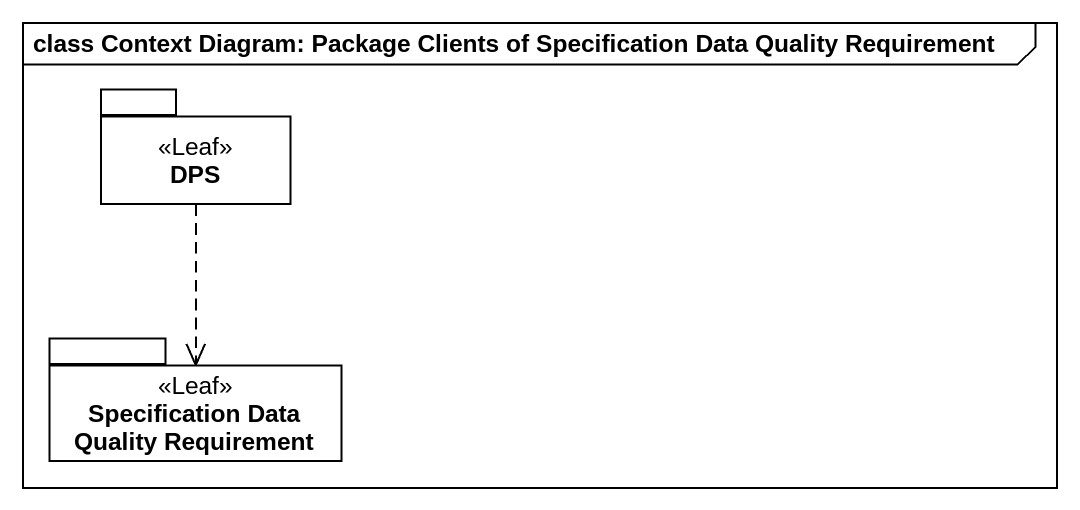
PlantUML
@startuml
mainframe class Context Diagram: Package Clients of Specification Data Quality Requirement
package DPS <<Leaf>> {
}
package "Specification Data Quality Requirement" as Specification_Data_Quality <<Leaf>> {
}
DPS ..> Specification_Data_Quality
@enduml
